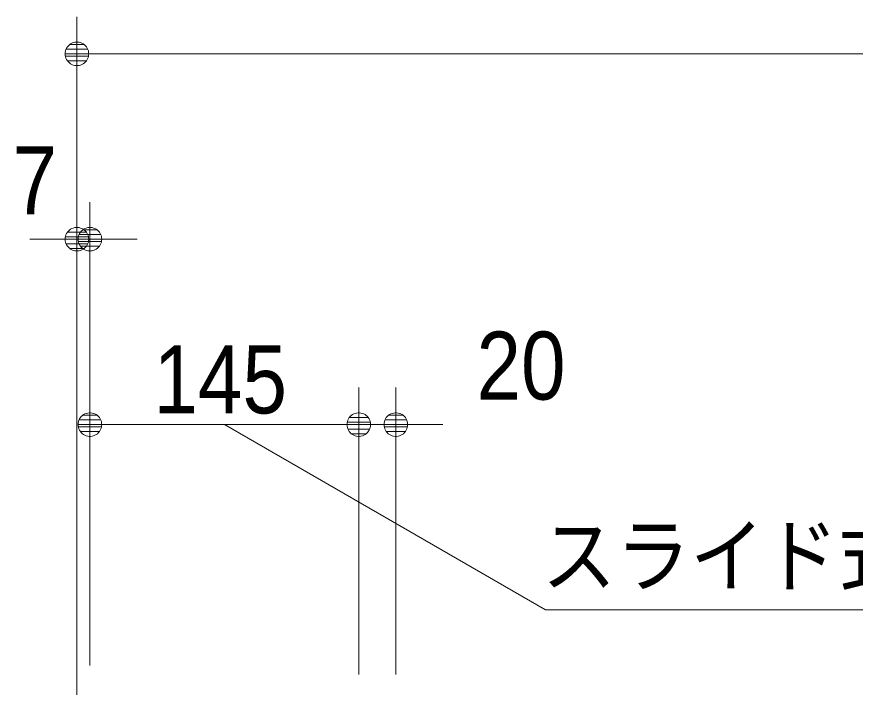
# Model space of a CAD drawing. Units: millimetres, scale not verified. Extents: x -6062 to 6062, y -3045 to 3045.
# Drawn here: x -4527 to -4074.7, y 508.3 to 870 of the extents above; entities that cross this region are included whole.
import ezdxf
from ezdxf.enums import TextEntityAlignment as Align

# ---------------------------------------------------------------- set-up
doc = ezdxf.new("R2010")
doc.units = ezdxf.units.MM
doc.header["$LTSCALE"] = 20
for name, color, linetype, lineweight in [('0-0_2寸法-1', 7, 'Continuous', 9), ('0-1_0', 7, 'Continuous', 9), ('0-2_2寸法-2', 7, 'Continuous', 9), ('0-3_2寸法-3', 7, 'Continuous', 9)]:
    doc.layers.add(name, color=color, linetype=linetype, lineweight=lineweight)
doc.styles.add('ＭＳ ゴシック', font='')
doc.styles.add('ＭＳ Ｐゴシック', font='')
doc.styles.get('ＭＳ ゴシック').set_extended_font_data('MS Gothic')
doc.styles.get('ＭＳ Ｐゴシック').set_extended_font_data('MS PGothic')

# ---------------------------------------------------------------- blocks, each defined once
blk = doc.blocks.new('_Dot')
at = {"layer": '0-1_0'}
for p, q in [((-10, 0), (-20, 0)), ((9.78, 2), (-9.78, 2)), ((7.99, 6), (-7.99, 6)), ((9.16, -3.98), (-9.16, -3.98)), ((6, -7.98), (-6, -7.98))]:
    blk.add_line(p, q, dxfattribs=at)
for points in [[(10, 0), (9.92, 1.25), (9.69, 2.49), (9.3, 3.68), (8.76, 4.82), (8.09, 5.88), (7.29, 6.85), (6.37, 7.71), (5.36, 8.44), (4.26, 9.05), (3.09, 9.51), (1.87, 9.82), (0.63, 9.98), (-0.63, 9.98), (-1.87, 9.82), (-3.09, 9.51), (-4.26, 9.05), (-5.36, 8.44), (-6.37, 7.71), (-7.29, 6.85), (-8.09, 5.88), (-8.76, 4.82), (-9.3, 3.68), (-9.69, 2.49), (-9.92, 1.25), (-10, 0), (0, 0)], [(-10, 0), (-9.92, -1.25), (-9.69, -2.49), (-9.3, -3.68), (-8.76, -4.82), (-8.09, -5.88), (-7.29, -6.85), (-6.37, -7.71), (-5.36, -8.44), (-4.26, -9.05), (-3.09, -9.51), (-1.87, -9.82), (-0.63, -9.98), (0.63, -9.98), (1.87, -9.82), (3.09, -9.51), (4.26, -9.05), (5.36, -8.44), (6.37, -7.71), (7.29, -6.85), (8.09, -5.88), (8.76, -4.82), (9.3, -3.68), (9.69, -2.49), (9.92, -1.25), (10, 0), (0, 0)]]:
    blk.add_lwpolyline(points, close=True, dxfattribs=at)

msp = doc.modelspace()

# ---------------------------------------------------------------- linework, layer by layer
at = {"layer": '0-0_2寸法-1'}
for p, q in [((-4494.5, 670), (-4494.5, 870)), ((-2116.21, 850), (-4481.79, 850)), ((-4487.5, 520), (-4487.5, 670)), ((-4342.5, 515.25), (-4342.5, 670)), ((-4355.21, 650), (-4474.79, 650))]:
    msp.add_line(p, q, dxfattribs=at)
at = {"layer": '0-2_2寸法-2'}
for p, q in [((-4494.5, 470), (-4494.5, 770)), ((-4487.5, 670), (-4487.5, 770)), ((-4507.21, 750), (-4519.92, 750)), ((-4494.5, 750), (-4487.5, 750)), ((-4474.79, 750), (-4462.08, 750)), ((-4342.5, 515.25), (-4342.5, 670)), ((-4322.5, 515.25), (-4322.5, 670)), ((-4355.21, 650), (-4367.92, 650)), ((-4342.5, 650), (-4322.5, 650)), ((-4309.79, 650), (-4297.08, 650))]:
    msp.add_line(p, q, dxfattribs=at)
at = {"layer": '0-3_2寸法-3'}
msp.add_lwpolyline([(-3639.87, 550), (-4241.79, 550), (-4415, 650)], dxfattribs=at)

# ---------------------------------------------------------------- block references
at = {"layer": '0-0_2寸法-1', "xscale": 0.6356201, "yscale": 0.6356201, "rotation": 180}
for p in [(-4494.5, 850), (-4487.5, 650)]:
    msp.add_blockref('_Dot', p, dxfattribs=at)
at = {"layer": '0-0_2寸法-1', "xscale": 0.6356201, "yscale": 0.6356201}
msp.add_blockref('_Dot', (-4342.5, 650), dxfattribs=at)
at = {"layer": '0-2_2寸法-2', "xscale": 0.6356201, "yscale": 0.6356201}
for p in [(-4494.5, 750), (-4342.5, 650)]:
    msp.add_blockref('_Dot', p, dxfattribs=at)
at = {"layer": '0-2_2寸法-2', "xscale": 0.6356201, "yscale": 0.6356201, "rotation": 180}
for p in [(-4487.5, 750), (-4322.5, 650)]:
    msp.add_blockref('_Dot', p, dxfattribs=at)

# ---------------------------------------------------------------- texts
at = {"layer": '0-0_2寸法-1', "style": 'ＭＳ Ｐゴシック', "width": 0.9}
msp.add_text('145', height=36.66, dxfattribs=at).set_placement((-4453.22, 645.04), align=Align.BOTTOM_LEFT)
at = {"layer": '0-2_2寸法-2', "style": 'ＭＳ Ｐゴシック', "width": 0.9}
for s, p in [('7', (-4529.17, 752.48)), ('20', (-4278.98, 652.48))]:
    msp.add_text(s, height=36.66, dxfattribs=at).set_placement(p, align=Align.BOTTOM_LEFT)
at = {"layer": '0-3_2寸法-3', "style": 'ＭＳ ゴシック', "width": 0.9}
msp.add_text('スライド式受け金具取付位置', height=32.55, dxfattribs=at).set_placement((-4243.72, 553.34), align=Align.BOTTOM_LEFT)

doc.saveas('drawing.dxf')
